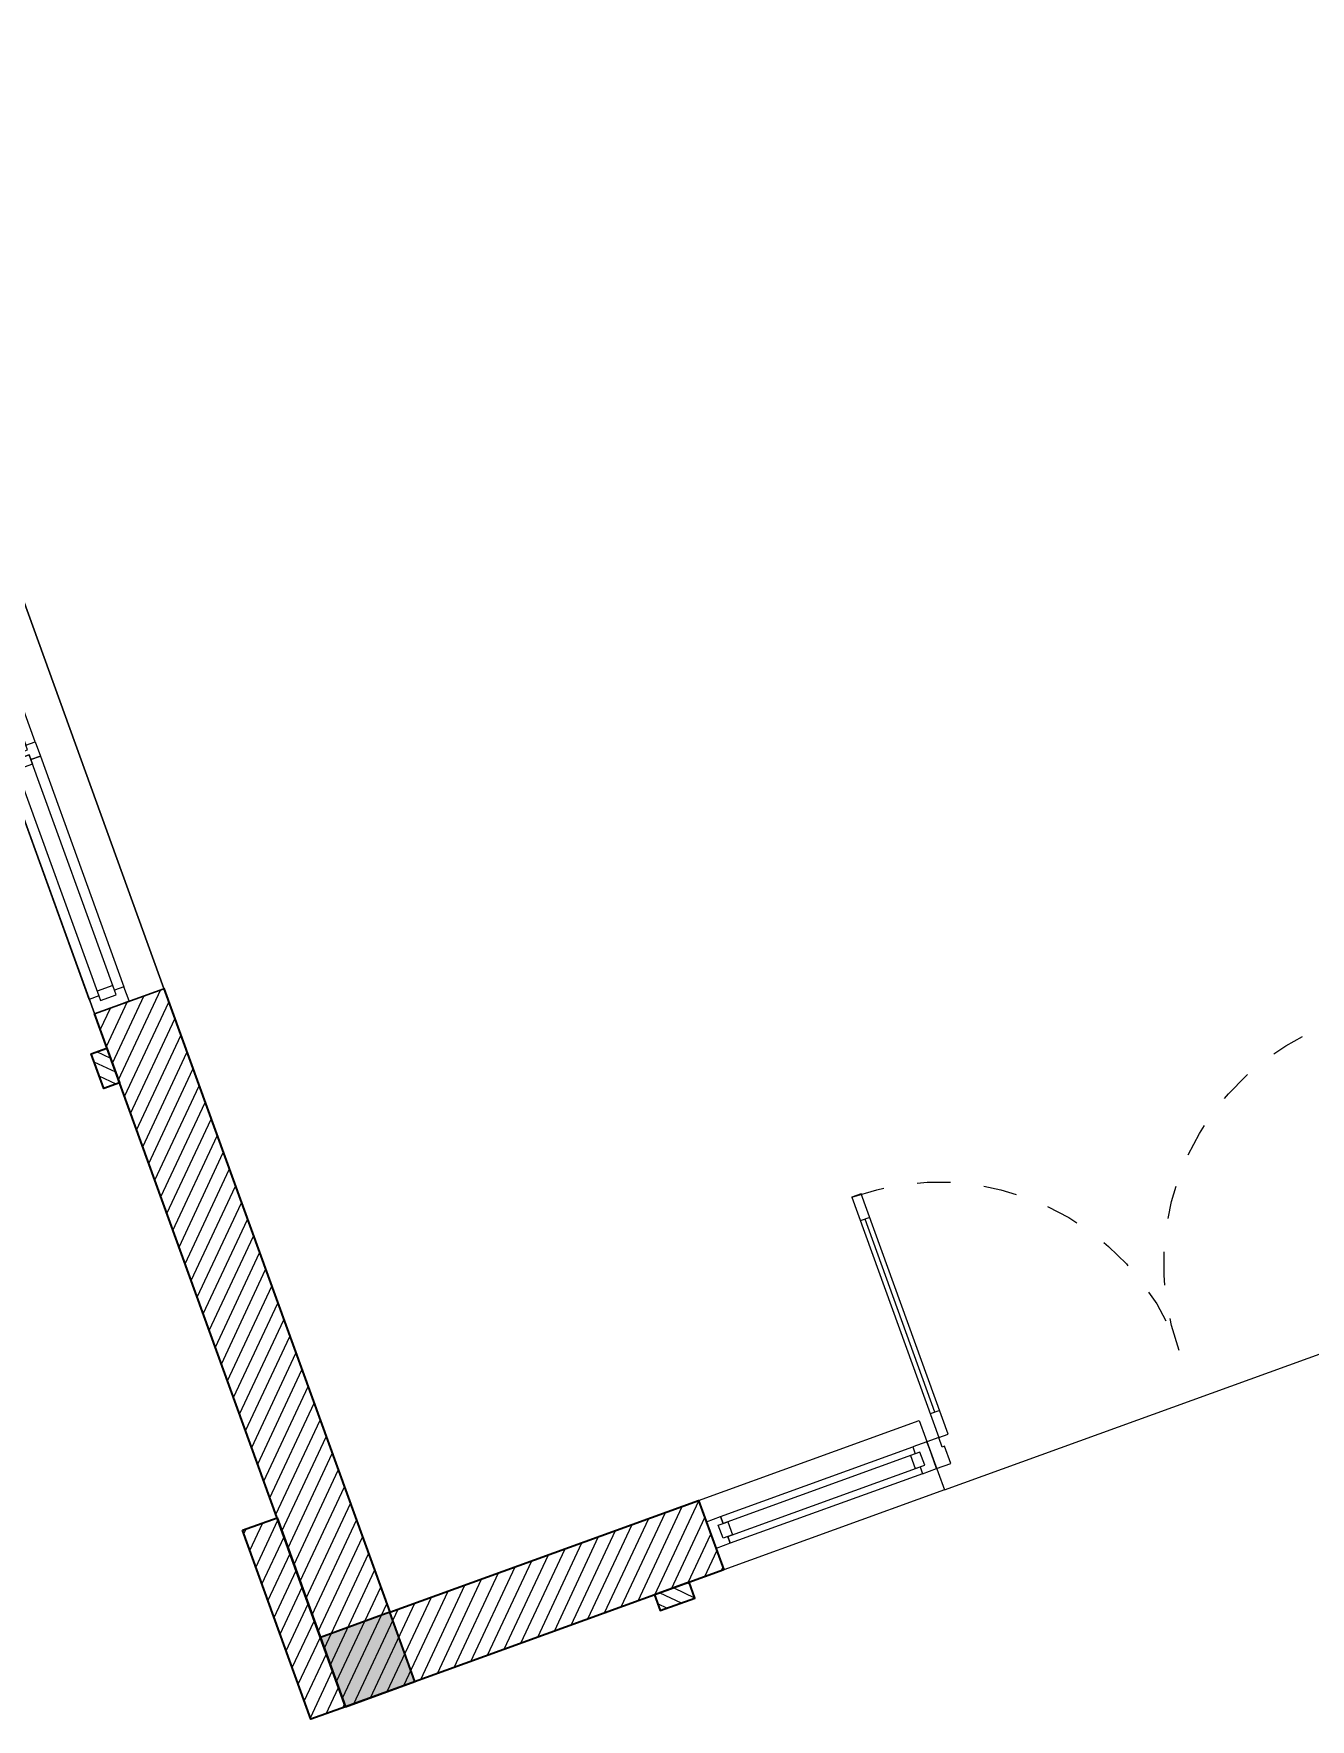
# Model space of a CAD drawing. Header units: millimetres. Extents: x 567980 to 569372, y 2065777 to 2066674.
# Drawn here: x 568648.77 to 568652.58, y 2066432.69 to 2066437.72 of the extents above; entities that cross this region are included whole.
import ezdxf

# ---------------------------------------------------------------- set-up
doc = ezdxf.new("R2010")
doc.units = ezdxf.units.MM
doc.linetypes.add('HIDDEN2', pattern=[0.1875, 0.125, -0.0625])
for name, color, linetype, lineweight in [('A-COT VACH', 2, 'Continuous', 35), ('A-CUA', 25, 'Continuous', 5), ('A-HATCH', 251, 'Continuous', 5), ('A-NET MANH', 8, 'Continuous', 9), ('A-NET THAY', 125, 'Continuous', 18), ('A-TUONG', 255, 'Continuous', 35)]:
    doc.layers.add(name, color=color, linetype=linetype, lineweight=lineweight)
doc.layers.add('LoLK', color=6, linetype='Continuous')

# ---------------------------------------------------------------- blocks, each defined once
blk = doc.blocks.new('*U402')
at = {"layer": 'A-CUA', "color": 32}
for points in [[(60, -40.0000000000291), (45.00000000005821, -40), (45.00000000005821, -18.40746915910089), (0, -18.40746915910089), (0, -40), (0, -40), (0, -81.59253080412093), (0, -81.59253080412093), (0, -103.1850616265758), (45.00000000005821, -103.1850616265758), (45.00000000005821, -81.59253080412093), (60, -81.59253080412093)], [(30, -81.59253080415003), (59.99999999994179, -81.59253080415003), (60, -40.0000000000291), (29.99999999994179, -40.0000000000291)], [(792.4999997157423, -81.59253080415003), (762.4999997158005, -81.59253080415003), (762.4999997157423, -40.0000000000291), (792.4999997158005, -40.0000000000291)], [(822.4999997157128, -81.59253080415003), (807.4999997156837, -81.59253080415003), (807.4999997156254, -40.0000000000291), (822.4999997157419, -40.0000000000291), (822.4999997157419, -18.40746915910089), (777.4999997156841, -18.40746915910089), (777.499999715655, -40.0000000000291), (792.4999997158005, -40.0000000000291), (792.4999997157423, -81.59253080415003), (777.4999997156841, -81.59253080415003), (777.4999997156841, -103.1850616265758), (822.4999997157419, -103.1850616265758)], [(807.4999997156837, -81.59253080415003), (837.4999997156254, -81.59253080415003), (837.4999997156837, -40.0000000000291), (807.4999997156254, -40.0000000000291)], [(1539.999999431426, -40.0000000000291), (1554.999999431368, -40), (1554.999999431368, -18.40746915910089), (1599.999999431426, -18.40746915910089), (1599.999999431426, -40), (1599.999999431426, -40), (1599.999999431426, -81.59253080412093), (1599.999999431426, -81.59253080412093), (1599.999999431426, -103.1850616265758), (1554.999999431368, -103.1850616265758), (1554.999999431368, -81.59253080412093), (1539.999999431426, -81.59253080412093)], [(1569.999999431426, -81.59253080415003), (1539.999999431484, -81.59253080415003), (1539.999999431426, -40.0000000000291), (1569.999999431484, -40.0000000000291)]]:
    blk.add_lwpolyline(points, close=True, dxfattribs=at)
at = {"layer": 'A-CUA', "color": 37, "lineweight": -2}
for points in [[(45.00000000005821, -18.40746915910089), (777.4999997156841, -18.40746915910089), (777.4999997156841, -40), (45.00000000005821, -40)], [(1554.999999431368, -18.40746915910089), (822.4999997157419, -18.40746915910089), (822.4999997157419, -40), (1554.999999431368, -40)], [(45.00000000005821, -81.59253080412093), (777.4999997156841, -81.59253080412093), (777.4999997156841, -103.1850616265758), (45.00000000005821, -103.1850616265758)], [(1554.999999431368, -81.59253080412093), (822.4999997157419, -81.59253080412093), (822.4999997157419, -103.1850616265758), (1554.999999431368, -103.1850616265758)]]:
    blk.add_lwpolyline(points, close=True, dxfattribs=at)
blk = doc.blocks.new('cot 220')
at = {"layer": 'A-COT VACH'}
h = blk.add_hatch(color=256, dxfattribs=at)
h.dxf.hatch_style = 1
h.paths.add_polyline_path([(110.0000037951395, 109.9999999980937), (-109.9999962048605, 109.9999999980937), (-109.9999962048605, -110.0000000019063), (110.0000037951395, -110.0000000019063)])
blk.add_lwpolyline([(-109.9999962048605, -110.0000000019063), (110.0000037951395, -110.0000000019063), (110.0000037951395, 109.9999999980937), (-109.9999962048605, 109.9999999980937)], close=True, dxfattribs=at)
blk = doc.blocks.new('phào cửa')
at = {"layer": 'A-HATCH'}
h = blk.add_hatch(dxfattribs=at)
h.set_pattern_fill('ANSI31', color=256, scale=250)
h.set_pattern_definition([(45, (-237697.4602021521, 7620.008552273051), (-22.09708691207961, 22.09708691207961), [])])
h.paths.add_polyline_path([(3.222521627321839e-08, 0), (3.222521627321839e-08, 110), (-49.99999996777478, 110), (-49.99999996778206, 5.820766091346741e-11)])
at = {"layer": 'A-TUONG'}
blk.add_lwpolyline([(3.222521627321839e-08, 0), (3.222521627321839e-08, 110), (-49.99999996777478, 110), (-49.99999996778206, 5.820766091346741e-11)], close=True, dxfattribs=at)
blk = doc.blocks.new('*U406')
at = {"layer": 'A-CUA', "color": 32}
for points in [[(60, -40.0000000000291), (45.00000000005821, -40), (45.00000000005821, -9.99998139324059), (0, -9.99998139324059), (0, -40), (0, -40), (0, -90.00001858677939), (0, -90.00001858677939), (0, -120.0000371835189), (45.00000000005821, -120.0000371835189), (45.00000000005821, -90.00001858677939), (60, -90.00001858677939)], [(30, -90.0000185868085), (59.99999999994179, -90.0000185868085), (60, -40.0000000000291), (29.99999999994179, -40.0000000000291)], [(792.4999971316132, -90.0000185868085), (762.4999971316714, -90.0000185868085), (762.4999971316132, -40.0000000000291), (792.4999971316714, -40.0000000000291)], [(822.4999971315837, -90.0000185868085), (807.4999971315546, -90.0000185868085), (807.4999971314963, -40.0000000000291), (822.4999971316128, -40.0000000000291), (822.4999971316128, -9.99998139324059), (777.499997131555, -9.99998139324059), (777.4999971315259, -40.0000000000291), (792.4999971316714, -40.0000000000291), (792.4999971316132, -90.0000185868085), (777.499997131555, -90.0000185868085), (777.499997131555, -120.0000371835189), (822.4999971316128, -120.0000371835189)], [(807.4999971315546, -90.0000185868085), (837.4999971314963, -90.0000185868085), (837.4999971315546, -40.0000000000291), (807.4999971314963, -40.0000000000291)], [(1539.999994263168, -40.0000000000291), (1554.99999426311, -40), (1554.99999426311, -9.99998139324059), (1599.999994263168, -9.99998139324059), (1599.999994263168, -40), (1599.999994263168, -40), (1599.999994263168, -90.00001858677939), (1599.999994263168, -90.00001858677939), (1599.999994263168, -120.0000371835189), (1554.99999426311, -120.0000371835189), (1554.99999426311, -90.00001858677939), (1539.999994263168, -90.00001858677939)], [(1569.999994263168, -90.0000185868085), (1539.999994263226, -90.0000185868085), (1539.999994263168, -40.0000000000291), (1569.999994263226, -40.0000000000291)]]:
    blk.add_lwpolyline(points, close=True, dxfattribs=at)
at = {"layer": 'A-CUA', "color": 37, "lineweight": -2}
for points in [[(45.00000000005821, -9.99998139324059), (777.499997131555, -9.99998139324059), (777.499997131555, -40), (45.00000000005821, -40)], [(1554.99999426311, -9.99998139324059), (822.4999971316128, -9.99998139324059), (822.4999971316128, -40), (1554.99999426311, -40)], [(45.00000000005821, -90.00001858677939), (777.499997131555, -90.00001858677939), (777.499997131555, -120.0000371835189), (45.00000000005821, -120.0000371835189)], [(1554.99999426311, -90.00001858677939), (822.4999971316128, -90.00001858677939), (822.4999971316128, -120.0000371835189), (1554.99999426311, -120.0000371835189)]]:
    blk.add_lwpolyline(points, close=True, dxfattribs=at)
blk = doc.blocks.new('phao cua 1600')
at = {"layer": 'A-TUONG'}
blk.add_blockref('phào cửa', (-3.221975930500776e-08, 909.9999971324578), dxfattribs=at)
at = {"layer": 'A-TUONG', "xscale": -1, "rotation": 180}
blk.add_blockref('phào cửa', (-3.22215782944113e-08, -909.9999971324578), dxfattribs=at)
blk.add_wipeout([(219.9998840663984, 800.0000000130382), (-0.00011613150309131015, 799.9999939725964), (-0.00011615082803473342, -800.0000002905703), (219.99988380726245, -800.0000002905703)]).dxf.layer = 'A-NET MANH'
at = {"layer": 'A-NET THAY'}
blk.add_lwpolyline([(-0.0001161508298537228, -800.0000002905726), (-0.0001161508280347334, 800.0000000130385), (219.9998838072624, 800.0000000130385), (219.9998838072606, -800.0000002905726)], close=True, dxfattribs=at)
at = {"layer": 'A-CUA', "rotation": 90}
blk.add_blockref('*U406', (-10.00009754393614, -800.0000002905726), dxfattribs=at)
blk = doc.blocks.new('*U400')
at = {"layer": 'A-CUA', "color": 32}
for points in [[(60, -40.0000000000291), (45.00000000005821, -40), (45.00000000005821, -18.40746915910089), (0, -18.40746915910089), (0, -40), (0, -40), (0, -81.59253080412093), (0, -81.59253080412093), (0, -103.1850616265759), (45.00000000005821, -103.1850616265759), (45.00000000005821, -81.59253080412093), (60, -81.59253080412093)], [(30, -81.59253080415003), (59.99999999994179, -81.59253080415003), (60, -40.0000000000291), (29.99999999994179, -40.0000000000291)], [(639.9999976540549, -40.0000000000291), (654.9999976539967, -40), (654.9999976539967, -18.40746915910089), (699.9999976540549, -18.40746915910089), (699.9999976540549, -40), (699.9999976540549, -40), (699.9999976540549, -81.59253080412093), (699.9999976540549, -81.59253080412093), (699.9999976540549, -103.1850616265759), (654.9999976539967, -103.1850616265759), (654.9999976539967, -81.59253080412093), (639.9999976540549, -81.59253080412093)], [(669.9999976540549, -81.59253080415003), (639.9999976541131, -81.59253080415003), (639.9999976540549, -40.0000000000291), (669.9999976541131, -40.0000000000291)]]:
    blk.add_lwpolyline(points, close=True, dxfattribs=at)
at = {"layer": 'A-CUA', "color": 37, "lineweight": -2}
for points in [[(45.00000000005821, -18.40746915910089), (654.9999976539967, -18.40746915910089), (654.9999976539967, -40), (45.00000000005821, -40)], [(45.00000000005821, -81.59253080412093), (654.9999976539967, -81.59253080412093), (654.9999976539967, -103.1850616265759), (45.00000000005821, -103.1850616265759)]]:
    blk.add_lwpolyline(points, close=True, dxfattribs=at)
blk = doc.blocks.new('*U375')
for p, q in [((90.00000000000283, -99.99999999999753), (50.00000000000306, -99.99999999999864)), ((70.00000000000283, -99.99999999999804), (70.000000000026, -916.6666666666671)), ((2043.33333333334, -99.99999999994078), (2083.33333333334, -99.99999999993975)), ((2063.33333333334, -99.99999999994023), (2063.333333333363, -916.6666666666092)), ((90.000000000026, -916.6666666666661), (50.000000000026, -916.6666666666672)), ((2043.333333333364, -916.6666666666094), (2083.333333333363, -916.6666666666085))]:
    blk.add_line(p, q)
for points in [[(-3.275903171773614e-12, 113.0367899566194), (59.99999999999695, 113.0367899566211), (59.99999999999901, 40.00000000000166), (49.99999999999901, 40.00000000000139), (50, 1.412869821137974e-12), (0, 0)], [(2133.333333333334, 113.0367899566811), (2073.333333333334, 113.0367899566795), (2073.333333333336, 40.00000000005991), (2083.333333333336, 40.00000000006018), (2083.333333333338, 6.018300336200262e-11), (2133.333333333338, 6.156745147371019e-11)], [(50, 1.412869821137974e-12), (90, 2.52042831050403e-12), (90.00000000002882, -1016.666666666667), (50.00000000002905, -1016.666666666668)], [(2083.333333333338, 6.018300336200262e-11), (2043.333333333338, 5.910386658206697e-11), (2043.333333333367, -1016.666666666609), (2083.333333333366, -1016.666666666608)]]:
    blk.add_lwpolyline(points, close=True)
at = {"linetype": 'HIDDEN2'}
for centre, radius, start, end in [((49.99999999973099, 4.31796786878278e-10), 1016.666666667347, 270.0000392677531, 1.752157829518597e-12), ((2083.33333333498, 1.833205028855784e-09), 1016.666666668683, 180.0000000000015, 269.9999607322504)]:
    blk.add_arc(centre, radius, start, end, dxfattribs=at)
blk = doc.blocks.new('CỦA DI SAU')
at = {"layer": 'A-NET THAY'}
blk.add_line((2199.977334673575, -0.08871254039650012), (3799.977334673575, -0.08871254039650012), dxfattribs=at)
for points in [[(2199.977334673575, -0.08871254039650012), (1499.977337019518, -0.08871251711343575), (1499.977337019518, -220.0887124752039), (2199.977334673575, -220.0887124980213)], [(3799.977334673575, -0.08871254039650012), (4499.977332327631, -0.08882865867053624), (4499.977332327631, -220.088828616761), (3799.977334673575, -220.0887124980213)]]:
    blk.add_lwpolyline(points, close=True, dxfattribs=at)
at = {"layer": 'A-CUA', "xscale": -1}
blk.add_blockref('*U400', (2199.977334673575, -49.29244711709862, 1.05544992030015e-06), dxfattribs=at)
at = {"layer": 'A-CUA', "extrusion": (0, 0, -1), "xscale": -0.7500000000000002, "yscale": 0.7500000000000002, "zscale": -0.7500000000000002}
blk.add_blockref('*U375', (-2199.977334673575, -152.4775087437006), dxfattribs=at)
at = {"layer": 'A-CUA'}
blk.add_blockref('*U400', (3799.977334673575, -49.29244711708907), dxfattribs=at)
at = {"layer": 'A-TUONG', "xscale": -1, "rotation": 90}
blk.add_blockref('phào cửa', (1389.977337019576, -0.08859640870150542, 1.05544992030015e-06), dxfattribs=at)
at = {"layer": 'A-TUONG', "rotation": 270}
blk.add_blockref('phào cửa', (4609.977332327573, -0.08859640870150542, 1.05544992030015e-06), dxfattribs=at)
blk = doc.blocks.new('A$C1a95cbaf')
at = {"layer": 'A-HATCH'}
h = blk.add_hatch(dxfattribs=at)
h.set_pattern_fill('ANSI31', color=256, scale=300)
h.set_pattern_definition([(45, (-121341.8622845516, 350750.0096866579), (-26.51650429449553, 26.51650429449553), [])])
h.paths.add_polyline_path([(109.9986200973799, 600.0096868644468), (0.02128792818984948, 600.0009020250291), (0.08119684536359273, 0.08961506490595639), (109.9986201197316, 0.09839511895552278)])
at = {"layer": 'A-TUONG', "elevation": -3.299418517631813e-06}
blk.add_lwpolyline([(110.0585290164163, 0.009689248632639647), (0.05852936845622025, 0.0009026157204061747), (-0.001379550580168143, 600.0009002231527), (109.9986200973799, 600.0096868558321)], close=True, dxfattribs=at)
blk = doc.blocks.new('cum dh a3.3.1.6.7')
at = {"layer": 'A-HATCH'}
h = blk.add_hatch(dxfattribs=at)
h.set_pattern_fill('ANSI31', color=256, scale=0.3, angle=-1.272221872585407e-14)
h.set_pattern_definition([(45, (-120.698911792133, 437.4999999997672), (-0.02651650429449553, 0.02651650429449554), [])])
h.paths.add_polyline_path([(6.998548414558172, -5.229999766917899), (6.778548414818943, -5.229999766917899), (6.778548414818943, -3.799999999580905), (6.998548415023834, -3.799999999580905)])
h.paths.add_polyline_path([(5.798571073217317, -8.867611177265644e-05), (6.998548414558172, 1.166481524705887e-07), (6.998548414558172, -2.199999999487773), (6.778548414586112, -2.199999999953434), (6.778548414586112, -0.2199998835567385), (5.798571072984487, -0.2200886758510023)])
h.paths.add_polyline_path([(1.498548414092511, 1.166481524705887e-07), (2.79857107787393, -8.890824392437935e-05), (2.79857107787393, -0.2200889084488153), (1.49854841385968, -0.2199998837895691)])
h.paths.add_polyline_path([(2.088548413710669, -2.469999766908586), (2.088548413943499, -2.579999766778201), (1.978548413841054, -2.579999767011032), (1.978548414306715, -2.469999767141417)])
h.paths.add_polyline_path([(2.08854841417633, -1.669999767094851), (2.088548413943499, -0.2199998835567385), (1.978548414073884, -0.2199998835567385), (1.978548414073884, -1.669999767094851)])
at = {"layer": 'A-NET THAY', "elevation": 1.055449920373658e-09}
blk.add_lwpolyline([(6.998548414791003, -3.799999999580905), (6.778548414818943, -3.799999999580905), (6.778548414586112, -2.199999999720603), (6.998548414325342, -2.199999999720603)], close=True, dxfattribs=at)
at = {"layer": 'A-TUONG', "elevation": 1.055449920468526e-09}
blk.add_lwpolyline([(5.798571073217317, -8.867611177265644e-05), (6.998548414558172, 1.166481524705887e-07), (6.998548414558172, -2.199999999487773), (6.778548414586112, -2.199999999953434), (6.778548414586112, -0.2199998835567385), (5.798571072984487, -0.2200886758510023)], close=True, dxfattribs=at)
at = {"layer": 'A-COT VACH', "xscale": 0.001, "yscale": 0.001, "zscale": 0.001, "rotation": 359.9999999999999}
blk.add_blockref('cot 220', (6.888548406539485, -0.1099997677374631, 1.055449920346553e-09), dxfattribs=at)
at = {"layer": 'A-CUA', "xscale": 0.001, "yscale": 0.001, "zscale": 0.001, "rotation": 90}
blk.add_blockref('*U402', (6.870140945538878, -3.799999999580905, 1.055449920414316e-09), dxfattribs=at)
at = {"layer": 'A-TUONG', "yscale": 0.001, "zscale": 0.001, "rotation": 359.9999999999999}
for name, p, xscale in [('CỦA DI SAU', (7.298548410180956, -7.986091077327728e-08), -0.001), ('A$C1a95cbaf', (6.998489887220785, -0.6000009847339243, 3.299418517763966e-09), 0.001)]:
    blk.add_blockref(name, p, dxfattribs=dict(at, xscale=xscale))
at = {"layer": 'A-TUONG', "xscale": -0.001, "yscale": 0.001, "zscale": 0.001, "rotation": 359.9999999999999}
blk.add_blockref('phao cua 1600', (6.998548414325342, -2.999999999301508, 1.055449920441421e-09), dxfattribs=at)
blk = doc.blocks.new('MBT1 IO1')
at = {"layer": 'LoLK', "rotation": 270}
blk.add_blockref('cum dh a3.3.1.6.7', (-65.56707276438829, 28.85558262770064, 1.05544992030015e-09), dxfattribs=at)

msp = doc.modelspace()

# ---------------------------------------------------------------- block references
at = {"layer": 'LoLK', "rotation": 289.9098738716477}
msp.add_blockref('MBT1 IO1', (568651.4782879222, 2066363.640913801), dxfattribs=at)

doc.saveas('drawing.dxf')
